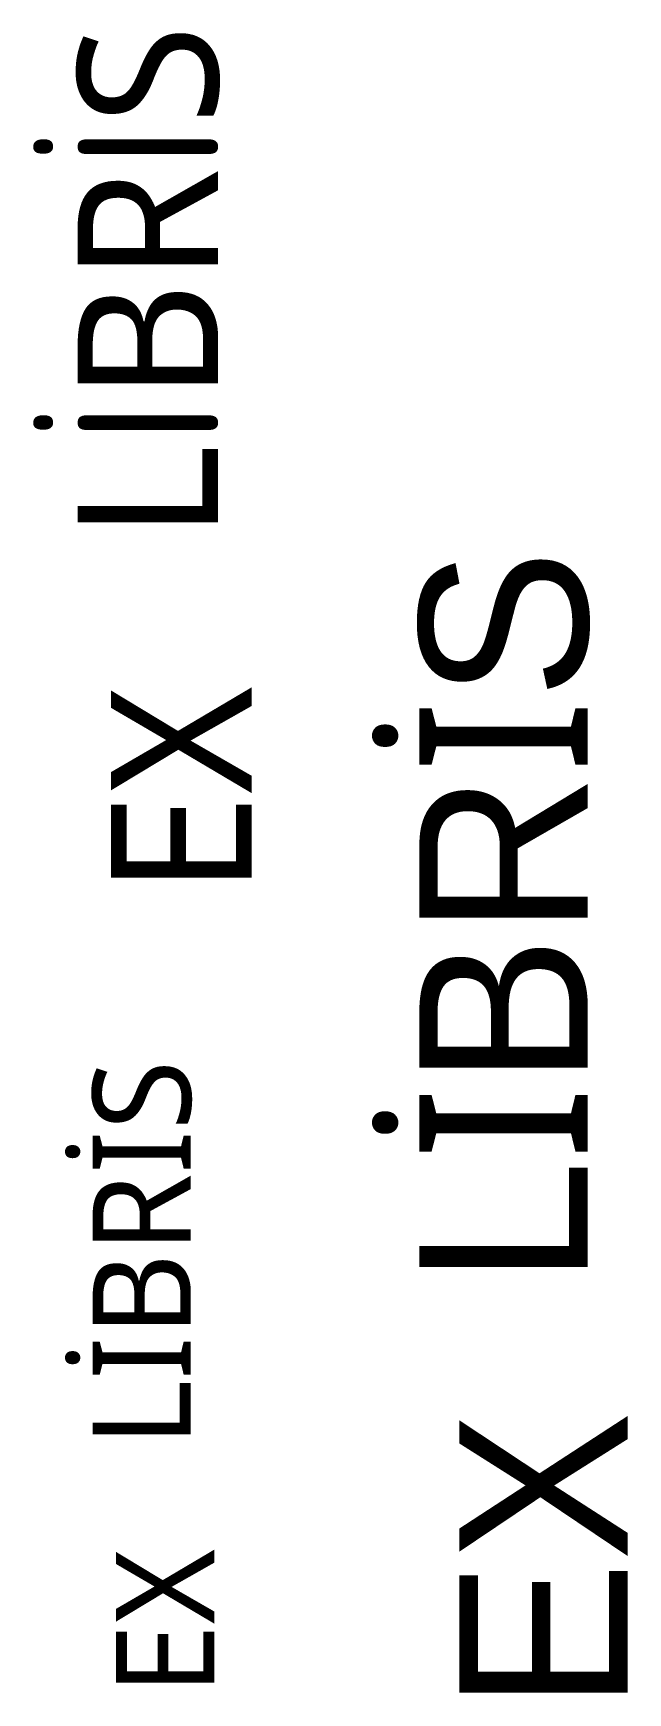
# Model space of a CAD drawing. Header units: millimetres. Extents: x -88727164121 to 1409438023, y -488056698 to 235964078476.
# Drawn here: x -109573124 to -109525366, y 8729062128 to 8729195502 of the extents above; entities that cross this region are included whole.
import ezdxf

# ---------------------------------------------------------------- set-up
doc = ezdxf.new("R2010")
doc.units = ezdxf.units.MM
doc.header["$MEASUREMENT"] = 0
doc.styles.add('Annotative', font='GOST Common.ttf')

msp = doc.modelspace()

# ---------------------------------------------------------------- texts
at = {"color": 18, "true_color": 0x000000, "attachment_point": 1, "rotation": 90, "style": 'Annotative'}
for s, width, gutter_width, insert, char_height in [('{\\fMalgun Gothic|b0|i0|c0|p34;L\\fGOST Common|b0|i0|c238|p34;İ\\fMalgun Gothic|b0|i0|c0|p34;BR\\fGOST Common|b0|i0|c238|p34;İ\\fMalgun Gothic|b0|i0|c0|p34;S}', 29.804, 56430.8, (-109569558.4, 8729154760.8), 11286.1511), ('{\\fNirmala UI|b0|i0|c0|p34;L\\fMicrosoft YaHei Light|b0|i0|c238|p34;İ\\fNirmala UI|b0|i0|c0|p34;BR\\fMicrosoft YaHei Light|b0|i0|c238|p34;İ\\fNirmala UI|b0|i0|c0|p34;S}', 35.708, 67609.8, (-109542108.9, 8729094862.8), 13521.9514), ('{\\fMalgun Gothic Semilight|b0|i0|c0|p34;EX}', 29.804, 56430.8, (-109566870.2, 8729126200.6), 11286.151), ('{\\fMicrosoft YaHei Light|b0|i0|c0|p34;L\\fMicrosoft YaHei Light|b0|i0|c238|p34;İ\\fMicrosoft YaHei Light|b0|i0|c0|p34;BR\\fMicrosoft YaHei Light|b0|i0|c238|p34;İ\\fMicrosoft YaHei Light|b0|i0|c0|p34;S}', 20.839, 39456.1, (-109568354.7, 8729081903.1), 7891.2114), ('{\\fMS Reference Sans Serif|b0|i0|c0|p34;EX}', 35.708, 67609.8, (-109538888.2, 8729060644.8), 13521.951), ('{\\fMicrosoft YaHei Light|b0|i0|c0|p34;EX}', 20.839, 39456.1, (-109566475.2, 8729061934), 7891.211)]:
    msp.add_mtext_dynamic_manual_height_columns(s, width=width, gutter_width=gutter_width, heights=[0], dxfattribs=dict(at, insert=insert, char_height=char_height))

doc.saveas('drawing.dxf')
